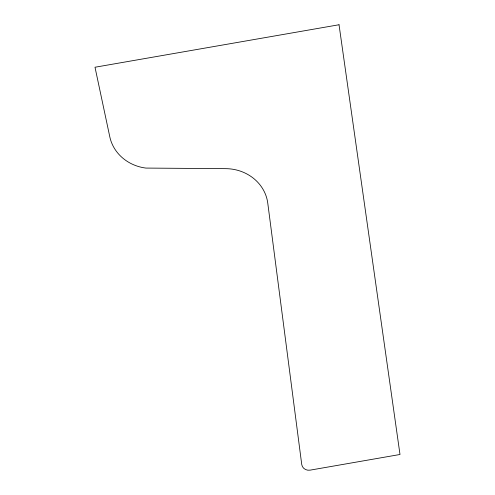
<?xml version="1.0" encoding="UTF-8"?>
<svg xmlns="http://www.w3.org/2000/svg" width="495" height="495" viewBox="0 0 495 495"><rect width="100%" height="100%" fill="white"/><g stroke="black" fill="none" stroke-linecap="round" stroke-linejoin="round"><path stroke-width="0.74" d="M339.032 24.75L95.003 67.24L109.797 136.812A42.329 38.845 1.9 0 0 145.901 168.077L225.664 168.659A42.329 38.845 1.9 0 1 267.764 203.123L301.74 464.514A7.054 6.472 1.9 0 0 310.099 470.145L399.997 454.49L339.032 24.75"/></g></svg>
